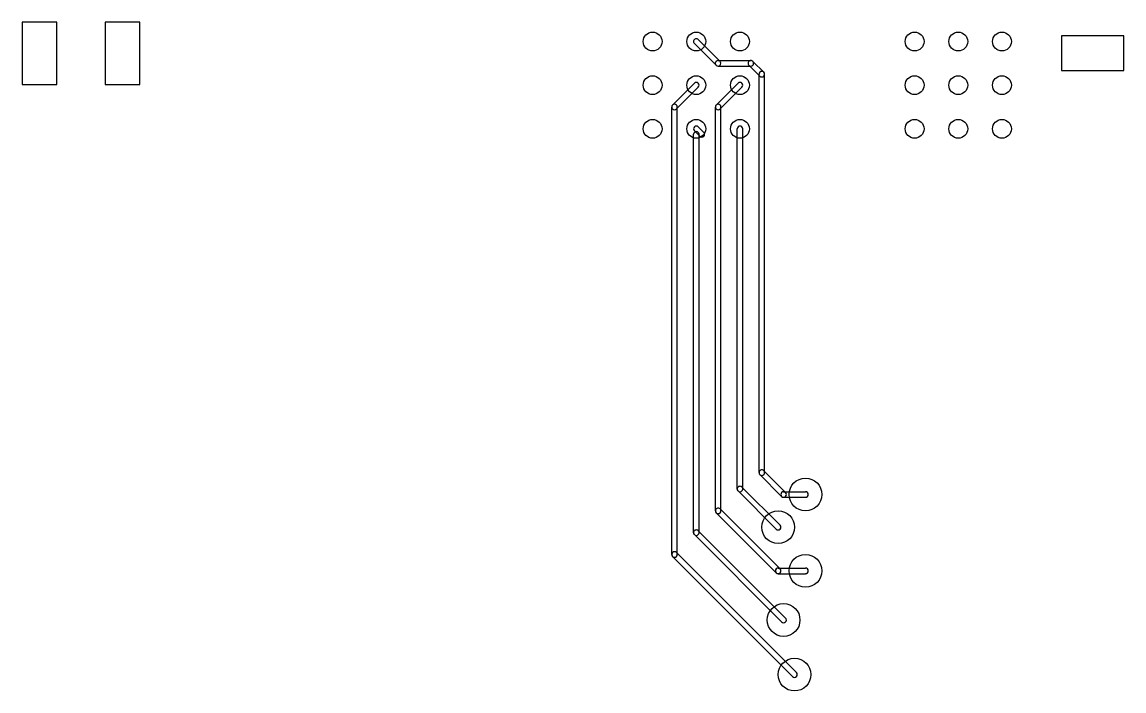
# Model space of a CAD drawing. Extents: x 61.7 to 142.8, y -131.7 to -55.6.
# Drawn here: x 94.04 to 114.24, y -131.7 to -119.44 of the extents above; entities that cross this region are included whole.
import ezdxf

# ---------------------------------------------------------------- set-up
doc = ezdxf.new("R2010")
doc.units = 0
doc.header["$MEASUREMENT"] = 0
doc.layers.add('BLACK', color=250, linetype='CONTINUOUS')

msp = doc.modelspace()

# ---------------------------------------------------------------- linework, layer by layer
at = {"layer": 'BLACK'}
for p, q in [((94.0435, -119.444), (94.0435, -120.587)), ((94.6785, -119.444), (94.0435, -119.444)), ((94.6785, -120.587), (94.6785, -119.444)), ((95.5675, -119.444), (95.5675, -120.587)), ((96.2025, -119.444), (95.5675, -119.444)), ((96.2025, -120.587), (96.2025, -119.444)), ((114.237, -119.698), (113.094, -119.698)), ((113.094, -119.698), (113.094, -120.333)), ((114.237, -120.333), (114.237, -119.698)), ((106.763, -120.236), (106.364, -119.837)), ((106.835, -120.164), (106.436, -119.765)), ((106.799, -120.149), (107.4, -120.149)), ((106.799, -120.251), (107.4, -120.251)), ((107.564, -120.436), (107.364, -120.236)), ((107.636, -120.364), (107.436, -120.164)), ((113.094, -120.333), (114.237, -120.333)), ((107.549, -127.7), (107.549, -120.4)), ((107.651, -127.7), (107.651, -120.4)), ((94.0435, -120.587), (94.6785, -120.587)), ((95.5675, -120.587), (96.2025, -120.587)), ((106.364, -120.565), (105.964, -120.965)), ((106.436, -120.637), (106.036, -121.037)), ((107.164, -120.565), (106.764, -120.965)), ((107.236, -120.637), (106.836, -121.037)), ((105.949, -129.2), (105.949, -121.001)), ((106.051, -129.2), (106.051, -121.001)), ((106.749, -128.4), (106.749, -121.001)), ((106.851, -128.4), (106.851, -121.001)), ((106.349, -128.8), (106.349, -121.501)), ((106.364, -121.437), (106.464, -121.537)), ((106.436, -121.365), (106.536, -121.465)), ((106.451, -128.8), (106.451, -121.501)), ((107.149, -128), (107.149, -121.401)), ((107.251, -128), (107.251, -121.401)), ((107.964, -128.136), (107.564, -127.736)), ((108.036, -128.064), (107.636, -127.664)), ((107.936, -128.664), (107.236, -127.964)), ((107.864, -128.736), (107.164, -128.036)), ((108, -128.049), (108.4, -128.049)), ((108, -128.151), (108.4, -128.151)), ((107.936, -129.464), (106.836, -128.364)), ((107.864, -129.536), (106.764, -128.436)), ((108.036, -130.364), (106.436, -128.764)), ((107.964, -130.436), (106.364, -128.836)), ((105.964, -129.236), (108.164, -131.436)), ((106.036, -129.164), (108.236, -131.364)), ((107.9, -129.449), (108.4, -129.449)), ((107.9, -129.551), (108.4, -129.551))]:
    msp.add_line(p, q, dxfattribs=at)
for centre, radius in [((105.6, -119.801), 0.1725), ((106.4, -119.801), 0.1725), ((107.2, -119.801), 0.1725), ((110.401, -119.801), 0.1725), ((111.201, -119.801), 0.1725), ((112.001, -119.801), 0.1725), ((105.6, -120.601), 0.1725), ((106.4, -120.601), 0.1725), ((107.2, -120.601), 0.1725), ((110.401, -120.601), 0.1725), ((111.201, -120.601), 0.1725), ((112.001, -120.601), 0.1725), ((105.6, -121.401), 0.1725), ((106.4, -121.401), 0.1725), ((107.2, -121.401), 0.1725), ((110.401, -121.401), 0.1725), ((111.201, -121.401), 0.1725), ((112.001, -121.401), 0.1725), ((108.4, -128.1), 0.3), ((107.9, -128.7), 0.3), ((108.4, -129.5), 0.3), ((108, -130.4), 0.3), ((108.2, -131.4), 0.3)]:
    msp.add_circle(centre, radius, dxfattribs=at)
for centre, start, end in [((106.4, -119.801), 405, 585), ((106.799, -120.2), 90, 270), ((107.4, -120.2), 405, 585), ((107.4, -120.2), 270, 450), ((106.799, -120.2), 225, 405), ((107.6, -120.4), 360, 540), ((106.4, -120.601), -45, 135), ((107.2, -120.601), -45, 135), ((107.6, -120.4), 225, 405), ((106, -121.001), 360, 540), ((106.8, -121.001), 360, 540), ((106, -121.001), 135, 315), ((106.8, -121.001), 135, 315), ((106.4, -121.401), 45, 225), ((107.2, -121.401), 360, 540), ((106.4, -121.501), 360, 540), ((106.5, -121.501), 225, 405), ((107.6, -127.7), 405, 585), ((107.6, -127.7), 180, 360), ((107.2, -128), 405, 585), ((107.2, -128), 180, 360), ((108, -128.1), 90, 270), ((108, -128.1), 225, 405), ((108.4, -128.1), 270, 450), ((106.8, -128.4), 405, 585), ((106.8, -128.4), 180, 360), ((106.4, -128.8), 405, 585), ((106.4, -128.8), 180, 360), ((107.9, -128.7), 225, 405), ((106, -129.2), 45, 225), ((106, -129.2), 180, 360), ((107.9, -129.5), 90, 270), ((107.9, -129.5), 225, 405), ((108.4, -129.5), 270, 450), ((108, -130.4), 225, 405), ((108.2, -131.4), 225, 405)]:
    msp.add_arc(centre, 0.0508, start, end, dxfattribs=at)

doc.saveas('drawing.dxf')
